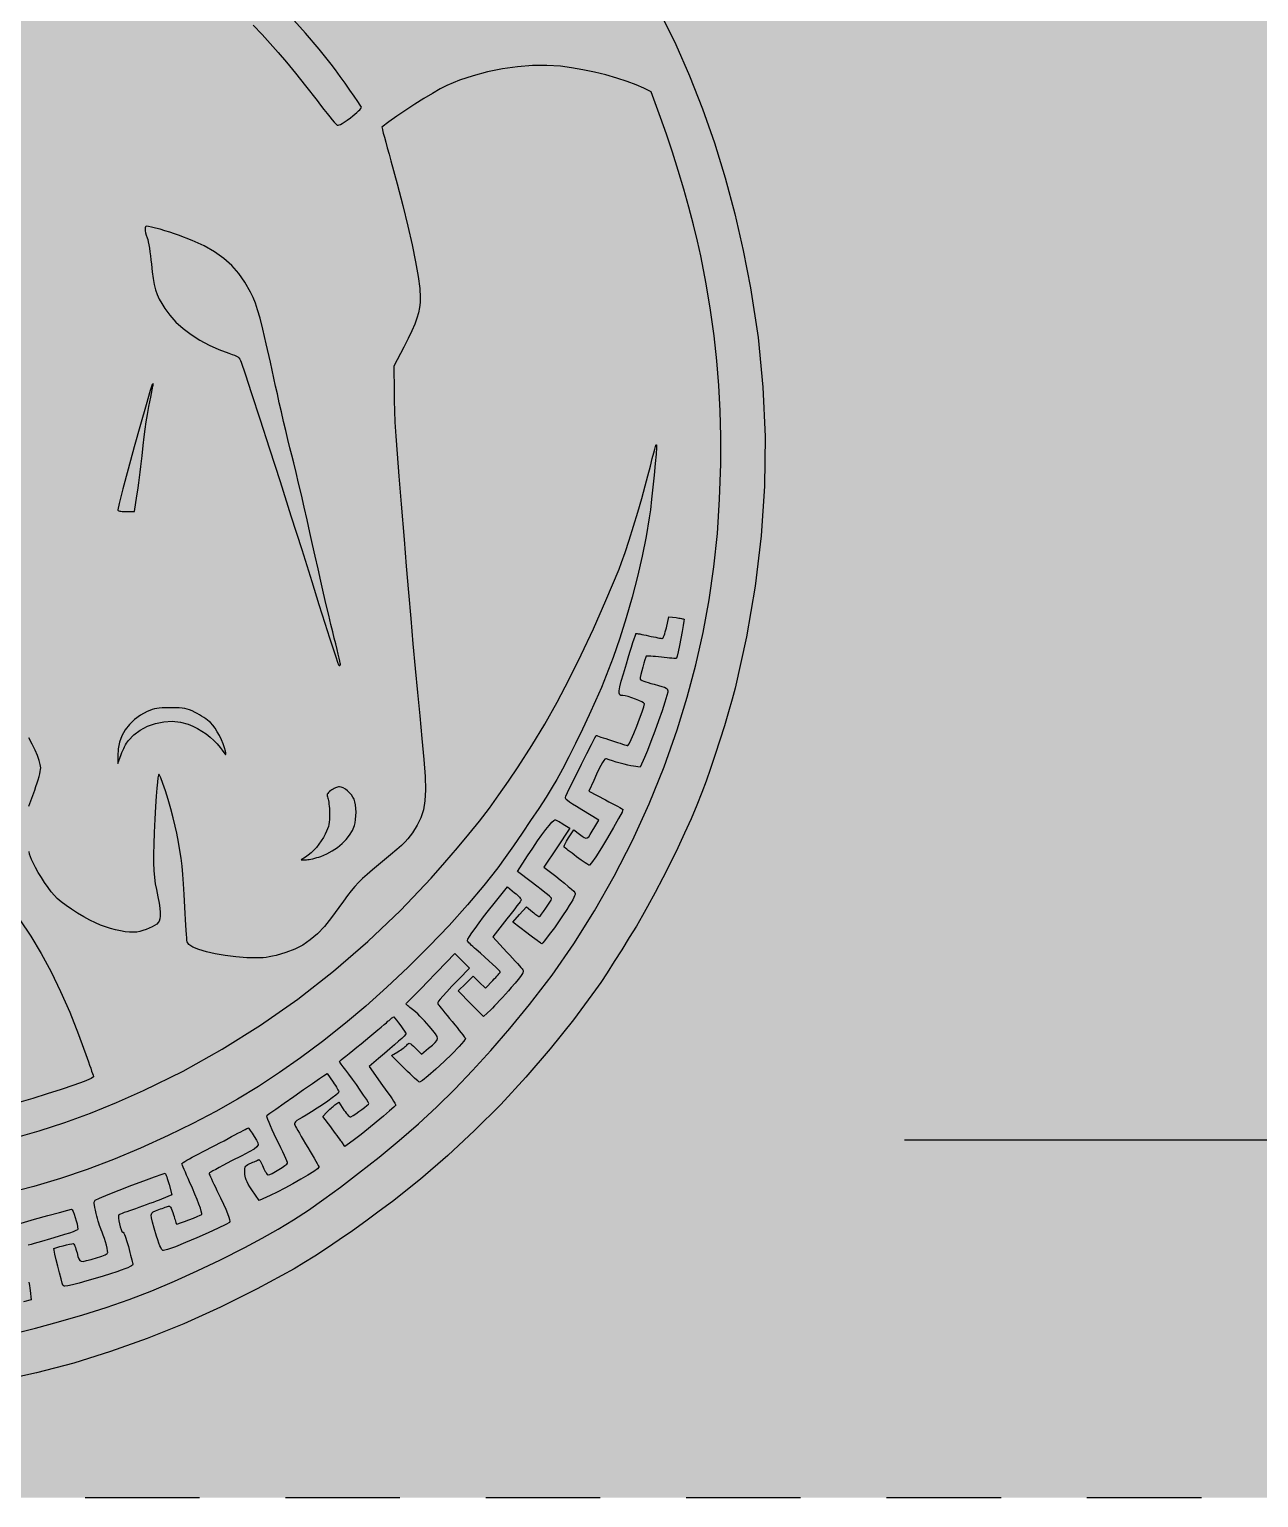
# Model space of a CAD drawing. Header units: inches. Extents: x 0.4 to 16.5, y 0.5 to 10.5.
# Drawn here: x 13.796 to 14.44, y 8.93 to 9.7 of the extents above; entities that cross this region are included whole.
import ezdxf

# ---------------------------------------------------------------- set-up
doc = ezdxf.new("R2010")
doc.units = ezdxf.units.IN
doc.header["$MEASUREMENT"] = 0
for name, color, linetype in [('A-ELEV-FILL', 7, 'Continuous'), ('A-ELEV-HIDN', 7, 'Continuous'), ('A-ELEV-OTLN', 7, 'Continuous'), ('A-ELEV-SIGN', 7, 'Continuous')]:
    doc.layers.add(name, color=color, linetype=linetype)

# ---------------------------------------------------------------- blocks, each defined once
blk = doc.blocks.new('THA_MARK')
at = {"layer": 'A-ELEV-SIGN'}
for points in [[(0.43082, 0.21755), (0.43836, 0.20224), (0.44542, 0.18621), (0.45197, 0.16953), (0.45799, 0.15227), (0.46347, 0.13448), (0.46837, 0.11623), (0.47267, 0.09758), (0.47636, 0.07861), (0.48019, 0.05329), (0.48265, 0.0281), (0.48374, 0.00295), (0.48346, -0.02224), (0.4818, -0.04753), (0.47876, -0.07302), (0.47433, -0.09877), (0.46853, -0.12487), (0.46703, -0.13056), (0.46518, -0.13704), (0.46309, -0.14406), (0.46081, -0.15136), (0.45845, -0.15866), (0.45608, -0.1657), (0.45378, -0.17222), (0.45163, -0.17796), (0.44906, -0.18439), (0.44611, -0.19132), (0.44286, -0.19862), (0.43935, -0.20615), (0.43566, -0.21378), (0.43184, -0.22138), (0.42796, -0.22882), (0.42408, -0.23597), (0.42152, -0.24046), (0.41835, -0.24582), (0.41476, -0.25173), (0.41095, -0.25788), (0.40713, -0.26393), (0.4035, -0.26957), (0.40026, -0.27447), (0.39761, -0.27832), (0.38637, -0.2935), (0.37456, -0.3083), (0.36222, -0.32264), (0.34941, -0.33648), (0.33617, -0.34978), (0.32256, -0.36246), (0.30863, -0.37448), (0.29442, -0.38579), (0.28771, -0.39082), (0.28089, -0.39582), (0.27407, -0.40068), (0.26739, -0.40532), (0.26095, -0.40966), (0.25489, -0.41362), (0.24933, -0.4171), (0.24438, -0.42001), (0.22564, -0.43028), (0.20701, -0.4396), (0.18843, -0.448), (0.16984, -0.45551), (0.15119, -0.46215), (0.13242, -0.46794), (0.11347, -0.47291), (0.09427, -0.47708)], [(0.10222, -0.45291), (0.11303, -0.45022), (0.12473, -0.44706), (0.13702, -0.44349), (0.14893, -0.43968), (0.16057, -0.4356), (0.17207, -0.43118), (0.18357, -0.42639), (0.1952, -0.42116), (0.20709, -0.41545), (0.21936, -0.40921), (0.22821, -0.40449), (0.23635, -0.39989), (0.24409, -0.3952), (0.25174, -0.39022), (0.25961, -0.38473), (0.268, -0.37855), (0.27723, -0.37145), (0.2876, -0.36323), (0.29786, -0.35481), (0.30757, -0.34638), (0.31689, -0.33777), (0.32602, -0.3288), (0.33512, -0.31929), (0.34438, -0.30905), (0.35398, -0.29792), (0.3641, -0.28571), (0.37556, -0.27083), (0.3866, -0.25489), (0.39713, -0.23805), (0.40706, -0.22049), (0.41631, -0.20235), (0.42479, -0.1838), (0.43241, -0.165), (0.43909, -0.14612), (0.44419, -0.12952), (0.4486, -0.11304), (0.45232, -0.09657), (0.45537, -0.08002), (0.45776, -0.06328), (0.45952, -0.04625), (0.46066, -0.02881), (0.4612, -0.01088), (0.46121, 0.00293), (0.4609, 0.0161), (0.46025, 0.02888), (0.45923, 0.04149), (0.45782, 0.05415), (0.456, 0.0671), (0.45375, 0.08057), (0.45105, 0.09478), (0.44944, 0.10225), (0.44743, 0.11055), (0.44507, 0.11945), (0.44245, 0.12873), (0.43962, 0.13817), (0.43664, 0.14754), (0.43359, 0.15662), (0.43053, 0.16519), (0.42582, 0.1781), (0.42212, 0.17999), (0.41824, 0.18174), (0.41361, 0.18347), (0.40842, 0.18516), (0.40283, 0.18674), (0.397, 0.18817), (0.39112, 0.18942), (0.38534, 0.19043), (0.37984, 0.19115), (0.37284, 0.19159), (0.3655, 0.1915), (0.35794, 0.19091), (0.35031, 0.18984), (0.34276, 0.18832), (0.33542, 0.18637), (0.32844, 0.18402), (0.32197, 0.18129), (0.31871, 0.17961), (0.31479, 0.17739), (0.31041, 0.17476), (0.30578, 0.17185), (0.30112, 0.16881), (0.29664, 0.16576), (0.29255, 0.16284), (0.28905, 0.16019), (0.2891, 0.15979), (0.28934, 0.15876), (0.28974, 0.15716), (0.2903, 0.15506), (0.29099, 0.15253), (0.29178, 0.14964), (0.29267, 0.14647), (0.29362, 0.14307), (0.29682, 0.13147), (0.29972, 0.12036), (0.30226, 0.10992), (0.30443, 0.10033), (0.30618, 0.09173), (0.30748, 0.08432), (0.30828, 0.07824), (0.30856, 0.07368), (0.30847, 0.07105), (0.30817, 0.06848), (0.30764, 0.06586), (0.30683, 0.06308), (0.30571, 0.06004), (0.30424, 0.05664), (0.3024, 0.05276), (0.30015, 0.0483), (0.29514, 0.03872), (0.29521, 0.02589), (0.29527, 0.02107), (0.29542, 0.01606), (0.29569, 0.01028), (0.29612, 0.00319), (0.29676, -0.00576), (0.29764, -0.01713), (0.2988, -0.03146), (0.30029, -0.04931), (0.30141, -0.06294), (0.30254, -0.07634), (0.30368, -0.0895), (0.30482, -0.10237), (0.30596, -0.11493), (0.3071, -0.12715), (0.30823, -0.13901), (0.30935, -0.15047), (0.31034, -0.16117), (0.31095, -0.16978), (0.31114, -0.17668), (0.31088, -0.18224), (0.31012, -0.18683), (0.30884, -0.1908), (0.307, -0.19454), (0.30457, -0.1984), (0.30344, -0.19999), (0.30224, -0.20149), (0.3008, -0.20306), (0.29896, -0.20485), (0.29655, -0.20702), (0.2934, -0.20971), (0.28936, -0.2131), (0.28426, -0.21733), (0.28157, -0.21959), (0.27924, -0.22167), (0.27716, -0.22367), (0.27525, -0.2257), (0.2734, -0.22788), (0.27152, -0.23031), (0.26949, -0.23312), (0.26722, -0.2364), (0.2635, -0.24158), (0.2599, -0.246), (0.25632, -0.24975), (0.25266, -0.25288), (0.24882, -0.25548), (0.24472, -0.25761), (0.24025, -0.25935), (0.23532, -0.26077), (0.23348, -0.26121), (0.23183, -0.26155), (0.23027, -0.26181), (0.2287, -0.26197), (0.22703, -0.26207), (0.22516, -0.26208), (0.223, -0.26204), (0.22045, -0.26193), (0.21479, -0.26152), (0.20937, -0.26086), (0.20434, -0.26), (0.19985, -0.25896), (0.19603, -0.25778), (0.19303, -0.2565), (0.19099, -0.25517), (0.19007, -0.25381), (0.18997, -0.25314), (0.18984, -0.2519), (0.1897, -0.25015), (0.18954, -0.24797), (0.18937, -0.24542), (0.18921, -0.24257), (0.18905, -0.23949), (0.18891, -0.23626), (0.18858, -0.22989), (0.18826, -0.22443), (0.18791, -0.21968), (0.1875, -0.21541), (0.18701, -0.2114), (0.18643, -0.20742), (0.18571, -0.20326), (0.18484, -0.19869), (0.18407, -0.19512), (0.18301, -0.19086), (0.18176, -0.18624), (0.18041, -0.18157), (0.17906, -0.17717), (0.1778, -0.17335), (0.17672, -0.17044), (0.17592, -0.16875), (0.17568, -0.16862), (0.17544, -0.16918), (0.17519, -0.1705), (0.17494, -0.17267), (0.17466, -0.17577), (0.17436, -0.17987), (0.17404, -0.18507), (0.17368, -0.19144), (0.17333, -0.19824), (0.1731, -0.20415), (0.17299, -0.20928), (0.17301, -0.21374), (0.17317, -0.21766), (0.17346, -0.22116), (0.1739, -0.22434), (0.17447, -0.22734), (0.17525, -0.231), (0.17582, -0.23414), (0.17621, -0.23678), (0.17641, -0.23898), (0.17643, -0.24077), (0.17627, -0.24219), (0.17593, -0.24328), (0.17542, -0.24409), (0.17463, -0.24482), (0.17354, -0.24556), (0.17224, -0.2463), (0.17077, -0.247), (0.1692, -0.24764), (0.1676, -0.24818), (0.16602, -0.2486), (0.16454, -0.24888), (0.16283, -0.249), (0.16085, -0.24894), (0.15865, -0.24872), (0.15626, -0.24833), (0.15375, -0.2478), (0.15117, -0.24712), (0.14856, -0.24632), (0.14598, -0.2454), (0.14345, -0.24429), (0.14059, -0.24285), (0.13752, -0.24114), (0.1344, -0.23926), (0.13136, -0.23729), (0.12853, -0.23533), (0.12605, -0.23346), (0.12408, -0.23176), (0.12264, -0.23028), (0.12106, -0.22839), (0.11938, -0.22619), (0.11767, -0.22376), (0.11599, -0.2212), (0.1144, -0.2186), (0.11296, -0.21604), (0.11175, -0.21363), (0.11101, -0.21203), (0.11045, -0.21067), (0.11005, -0.20937), (0.10978, -0.20792)], [(0.10957, -0.18492), (0.11262, -0.17672), (0.11327, -0.17489), (0.11386, -0.17313), (0.11438, -0.17145), (0.11482, -0.1699), (0.11518, -0.16849), (0.11544, -0.16725), (0.11561, -0.16621), (0.11566, -0.16541), (0.11546, -0.16381), (0.11489, -0.16172), (0.11398, -0.15922), (0.11277, -0.15642), (0.11131, -0.15338), (0.10964, -0.15019)], [(0.10511, -0.24274), (0.11061, -0.251), (0.11586, -0.25978), (0.1209, -0.26913), (0.12574, -0.27908), (0.13041, -0.28967), (0.13492, -0.30096), (0.1393, -0.31298), (0.13994, -0.31482), (0.14054, -0.31656), (0.14108, -0.31815), (0.14155, -0.31956), (0.14194, -0.32075), (0.14224, -0.32167), (0.14243, -0.32228), (0.14249, -0.32255), (0.14122, -0.32338), (0.13772, -0.32482), (0.13251, -0.32672), (0.12609, -0.3289), (0.11895, -0.3312), (0.1116, -0.33346), (0.10453, -0.33552)], [(0.22359, 0.21203), (0.22812, 0.20728), (0.23231, 0.20272), (0.23639, 0.19811), (0.24057, 0.19316), (0.24511, 0.18761), (0.25022, 0.18121), (0.25613, 0.17368), (0.2579, 0.17138), (0.2596, 0.16921), (0.26118, 0.16722), (0.26261, 0.16544), (0.26384, 0.16393), (0.26485, 0.16273), (0.26558, 0.16191), (0.26599, 0.16149), (0.26634, 0.16129), (0.26675, 0.16122), (0.26728, 0.16132), (0.26796, 0.1616), (0.26883, 0.16209), (0.26994, 0.1628), (0.27132, 0.16375), (0.27302, 0.16497), (0.27425, 0.16593), (0.27536, 0.16683), (0.27635, 0.16767), (0.27718, 0.16842), (0.27784, 0.16908), (0.27831, 0.16962), (0.27857, 0.17005), (0.27861, 0.17034), (0.27802, 0.17134), (0.27675, 0.17328), (0.27494, 0.17593), (0.27275, 0.17908), (0.27034, 0.1825), (0.26786, 0.18596), (0.26546, 0.18926), (0.26331, 0.19217), (0.25721, 0.19985), (0.25029, 0.20794), (0.2427, 0.21628)], [(0.10183, -0.35366), (0.11493, -0.3499), (0.12792, -0.34566), (0.14096, -0.34088), (0.15423, -0.33552), (0.16788, -0.32951), (0.18805, -0.31959), (0.20791, -0.30846), (0.22735, -0.29623), (0.24624, -0.28298), (0.26447, -0.26879), (0.28192, -0.25377), (0.29846, -0.23798), (0.314, -0.22154), (0.32106, -0.21356), (0.32742, -0.20617), (0.33322, -0.1992), (0.33859, -0.19249), (0.34364, -0.18588), (0.34851, -0.1792), (0.35333, -0.17228), (0.35823, -0.16497), (0.36518, -0.1541), (0.37175, -0.14319), (0.37805, -0.13203), (0.3842, -0.12039), (0.39031, -0.10804), (0.3965, -0.09476), (0.40288, -0.08034), (0.40957, -0.06454), (0.41087, -0.06104), (0.41262, -0.05592), (0.41465, -0.04964), (0.41684, -0.04267), (0.41904, -0.03545), (0.4211, -0.02847), (0.42287, -0.02218), (0.42422, -0.01704), (0.42546, -0.01208), (0.42642, -0.00825), (0.42715, -0.00541), (0.42767, -0.00343), (0.42804, -0.00216), (0.42829, -0.00146), (0.42845, -0.0012), (0.42857, -0.00123), (0.42859, -0.00258), (0.42837, -0.00595), (0.42796, -0.0108), (0.4274, -0.0166), (0.42676, -0.02279), (0.42609, -0.02886), (0.42545, -0.03425), (0.42487, -0.03843), (0.4233, -0.04782), (0.42129, -0.0578), (0.41889, -0.06815), (0.41616, -0.07869), (0.41316, -0.0892), (0.40993, -0.09949), (0.40654, -0.10934), (0.40305, -0.11856), (0.40055, -0.1246), (0.39763, -0.13133), (0.39438, -0.13849), (0.39095, -0.1458), (0.38746, -0.15301), (0.38404, -0.15985), (0.3808, -0.16606), (0.37788, -0.17136), (0.37555, -0.1753), (0.37244, -0.18029), (0.36873, -0.18604), (0.36462, -0.19228), (0.3603, -0.1987), (0.35595, -0.20503), (0.35176, -0.21097), (0.34793, -0.21624), (0.3409, -0.22529), (0.33254, -0.23514), (0.32314, -0.24552), (0.31299, -0.25614), (0.30236, -0.2667), (0.29155, -0.27693), (0.28083, -0.28653), (0.27049, -0.29521), (0.25878, -0.30444), (0.2477, -0.31277), (0.23699, -0.32034), (0.22641, -0.32732), (0.21572, -0.33386), (0.20467, -0.3401), (0.19301, -0.34622), (0.18049, -0.35236), (0.16641, -0.35879), (0.15271, -0.36454), (0.13923, -0.36966), (0.12578, -0.37419), (0.11219, -0.3782), (0.0983, -0.38174)], [(0.10579, -0.3968), (0.11249, -0.3949), (0.11922, -0.39301), (0.12514, -0.39137), (0.12942, -0.39021), (0.13125, -0.38978), (0.13162, -0.39011), (0.1321, -0.39101), (0.13264, -0.39233), (0.13319, -0.39392), (0.1337, -0.39561), (0.13412, -0.39727), (0.13441, -0.39873), (0.13452, -0.39985), (0.13428, -0.4002), (0.13353, -0.40064), (0.13222, -0.40119), (0.13033, -0.40187), (0.1278, -0.40269), (0.12461, -0.40367), (0.12069, -0.40482), (0.11603, -0.40616), (0.11414, -0.4067), (0.11237, -0.4072), (0.11075, -0.40765), (0.10934, -0.40806)], [(0.10971, -0.42686), (0.10996, -0.42847), (0.11016, -0.42988), (0.1103, -0.43104), (0.11073, -0.4359), (0.10689, -0.43677)]]:
    blk.add_lwpolyline(points, dxfattribs=at)
for points in [[(0.26795, -0.11276), (0.26787, -0.11231), (0.26764, -0.11126), (0.26728, -0.10969), (0.26681, -0.10766), (0.26623, -0.10524), (0.26556, -0.10249), (0.26482, -0.09949), (0.26403, -0.0963), (0.26311, -0.09254), (0.26201, -0.0879), (0.26076, -0.08256), (0.25941, -0.07671), (0.258, -0.07054), (0.25657, -0.06421), (0.25516, -0.05792), (0.25381, -0.05185), (0.25245, -0.04576), (0.25102, -0.03941), (0.24956, -0.033), (0.24811, -0.02671), (0.24672, -0.02073), (0.24542, -0.01525), (0.24427, -0.01045), (0.24329, -0.00653), (0.24234, -0.00281), (0.2413, 0.0014), (0.2402, 0.00594), (0.23908, 0.01068), (0.23797, 0.01546), (0.2369, 0.02015), (0.23591, 0.02459), (0.23503, 0.02864), (0.23237, 0.04068), (0.23024, 0.05015), (0.22852, 0.05747), (0.22711, 0.06305), (0.22589, 0.06732), (0.22474, 0.07068), (0.22354, 0.07355), (0.22219, 0.07636), (0.21941, 0.08137), (0.21629, 0.08586), (0.21274, 0.08988), (0.20867, 0.0935), (0.20402, 0.09679), (0.19868, 0.09982), (0.19259, 0.10266), (0.18564, 0.10537), (0.18361, 0.10606), (0.18127, 0.1068), (0.17878, 0.10755), (0.17629, 0.10827), (0.17396, 0.1089), (0.17196, 0.1094), (0.17043, 0.10974), (0.16954, 0.10986), (0.16914, 0.10976), (0.16886, 0.10947), (0.16871, 0.109), (0.16867, 0.10834), (0.16876, 0.1075), (0.16897, 0.1065), (0.16931, 0.10532), (0.16976, 0.10399), (0.17002, 0.10314), (0.17029, 0.10195), (0.17058, 0.10047), (0.17088, 0.09875), (0.17116, 0.09684), (0.17144, 0.09481), (0.1717, 0.0927), (0.17194, 0.09057), (0.17234, 0.08663), (0.17281, 0.08322), (0.17337, 0.08023), (0.17406, 0.07757), (0.1749, 0.07512), (0.17593, 0.0728), (0.17718, 0.07049), (0.17868, 0.06809), (0.18127, 0.06457), (0.18441, 0.06114), (0.18805, 0.05786), (0.1921, 0.05477), (0.19652, 0.05192), (0.20123, 0.04935), (0.20616, 0.04711), (0.21124, 0.04525), (0.21289, 0.04471), (0.21416, 0.04425), (0.21514, 0.04383), (0.21586, 0.0434), (0.21641, 0.04292), (0.21683, 0.04233), (0.21719, 0.0416), (0.21755, 0.04068), (0.21958, 0.03474), (0.22283, 0.02489), (0.22704, 0.01195), (0.23195, -0.00326), (0.2373, -0.01995), (0.24283, -0.03729), (0.24827, -0.05448), (0.25337, -0.0707), (0.25703, -0.08243), (0.26002, -0.09192), (0.26238, -0.09938), (0.2642, -0.10501), (0.26555, -0.10903), (0.26648, -0.11165), (0.26706, -0.11306), (0.26737, -0.11349), (0.2675, -0.11347), (0.26761, -0.11344), (0.26771, -0.11337), (0.26779, -0.11329), (0.26786, -0.11318), (0.26791, -0.11306), (0.26794, -0.11292), (0.26795, -0.11276)], [(0.16454, -0.02712), (0.16483, -0.02526), (0.16515, -0.02304), (0.16549, -0.02055), (0.16584, -0.01788), (0.1662, -0.01509), (0.16654, -0.01227), (0.16686, -0.00951), (0.16715, -0.00689), (0.16775, -0.00159), (0.16829, 0.00285), (0.1688, 0.00676), (0.16933, 0.01042), (0.16994, 0.01413), (0.17067, 0.01821), (0.17156, 0.02294), (0.17266, 0.02864), (0.17273, 0.02908), (0.17277, 0.02942), (0.17278, 0.02966), (0.17275, 0.0298), (0.17269, 0.02983), (0.1726, 0.02978), (0.17247, 0.02962), (0.1723, 0.02937), (0.17128, 0.02628), (0.16917, 0.01905), (0.16635, 0.00907), (0.16321, -0.00229), (0.1601, -0.01368), (0.15742, -0.02371), (0.15553, -0.03102), (0.15482, -0.03423), (0.15488, -0.03446), (0.15505, -0.03465), (0.15535, -0.03481), (0.15579, -0.03494), (0.15638, -0.03504), (0.15712, -0.03511), (0.15802, -0.03516), (0.1591, -0.03517), (0.16331, -0.03517), (0.16454, -0.02712)], [(0.38796, -0.21059), (0.38679, -0.2097), (0.38567, -0.20886), (0.38464, -0.20807), (0.38372, -0.20737), (0.38294, -0.20676), (0.38231, -0.20627), (0.38188, -0.20592), (0.38165, -0.20573), (0.3816, -0.20554), (0.38167, -0.2052), (0.38183, -0.20472), (0.38209, -0.20413), (0.38243, -0.20345), (0.38284, -0.20269), (0.38331, -0.20187), (0.38383, -0.20102), (0.38658, -0.19688), (0.38949, -0.19906), (0.39084, -0.20008), (0.39187, -0.20078), (0.39269, -0.20111), (0.3934, -0.20102), (0.39411, -0.20044), (0.39493, -0.19934), (0.39596, -0.19767), (0.39732, -0.19536), (0.3992, -0.19195), (0.39057, -0.18673), (0.38791, -0.18512), (0.38587, -0.18385), (0.38437, -0.18285), (0.38334, -0.18207), (0.38271, -0.18145), (0.38241, -0.18092), (0.38238, -0.18043), (0.38252, -0.17991), (0.3834, -0.17794), (0.38523, -0.17414), (0.38768, -0.16915), (0.39044, -0.16362), (0.39317, -0.1582), (0.39555, -0.15353), (0.39726, -0.15026), (0.39797, -0.14902), (0.39818, -0.14907), (0.39866, -0.14922), (0.3994, -0.14946), (0.40035, -0.14977), (0.4015, -0.15015), (0.40279, -0.15058), (0.40421, -0.15105), (0.40573, -0.15156), (0.40726, -0.15206), (0.40871, -0.15254), (0.41007, -0.15297), (0.41129, -0.15334), (0.41233, -0.15366), (0.41316, -0.15389), (0.41375, -0.15404), (0.41407, -0.1541), (0.41466, -0.15327), (0.41571, -0.15106), (0.41706, -0.14791), (0.41854, -0.14423), (0.41998, -0.14046), (0.42122, -0.13703), (0.42208, -0.13435), (0.42241, -0.13285), (0.42204, -0.13242), (0.42104, -0.13184), (0.41959, -0.13116), (0.41786, -0.13046), (0.41601, -0.12979), (0.41421, -0.12924), (0.41264, -0.12886), (0.41146, -0.12872), (0.41051, -0.12862), (0.40986, -0.12829), (0.40953, -0.12756), (0.40954, -0.12629), (0.40989, -0.1243), (0.41062, -0.12146), (0.41174, -0.11759), (0.41327, -0.11255), (0.4142, -0.1095), (0.41509, -0.10665), (0.4159, -0.10405), (0.41662, -0.10179), (0.41723, -0.0999), (0.4177, -0.09846), (0.418, -0.09753), (0.41813, -0.09717), (0.41831, -0.09715), (0.41872, -0.09718), (0.41934, -0.09726), (0.42013, -0.0974), (0.42108, -0.09758), (0.42216, -0.09779), (0.42333, -0.09805), (0.42458, -0.09833), (0.42584, -0.0986), (0.42705, -0.09885), (0.42817, -0.09909), (0.42918, -0.09929), (0.43005, -0.09947), (0.43075, -0.0996), (0.43126, -0.09968), (0.43154, -0.09971), (0.43173, -0.0996), (0.43194, -0.09928), (0.43219, -0.09877), (0.43245, -0.0981), (0.43273, -0.09728), (0.43301, -0.09634), (0.4333, -0.09531), (0.43358, -0.0942), (0.43488, -0.08861), (0.43858, -0.08905), (0.4393, -0.08916), (0.44, -0.08928), (0.44064, -0.0894), (0.44123, -0.08951), (0.44173, -0.08963), (0.44213, -0.08973), (0.44241, -0.08983), (0.44257, -0.08992), (0.44253, -0.09085), (0.4422, -0.09308), (0.44166, -0.09619), (0.441, -0.09974), (0.44029, -0.10329), (0.43962, -0.10643), (0.43907, -0.10871), (0.43872, -0.10972), (0.43852, -0.10978), (0.43803, -0.1098), (0.4373, -0.10979), (0.43635, -0.10974), (0.43522, -0.10965), (0.43393, -0.10953), (0.43253, -0.10939), (0.43104, -0.10921), (0.42955, -0.10905), (0.42814, -0.10891), (0.42686, -0.1088), (0.42573, -0.1087), (0.42478, -0.10863), (0.42404, -0.1086), (0.42356, -0.10859), (0.42335, -0.10863), (0.42311, -0.10921), (0.42271, -0.11047), (0.4222, -0.1122), (0.42166, -0.11419), (0.42112, -0.1162), (0.42067, -0.11802), (0.42035, -0.11944), (0.42023, -0.12023), (0.42036, -0.12045), (0.42073, -0.12071), (0.42133, -0.12102), (0.42215, -0.12137), (0.42318, -0.12174), (0.42439, -0.12214), (0.42578, -0.12256), (0.42734, -0.12299), (0.42962, -0.12359), (0.43134, -0.12408), (0.43259, -0.12449), (0.43343, -0.12487), (0.43395, -0.12527), (0.43421, -0.12572), (0.4343, -0.12628), (0.4343, -0.12698), (0.43389, -0.12875), (0.43288, -0.13204), (0.43141, -0.13644), (0.42964, -0.14152), (0.42771, -0.14685), (0.42578, -0.15202), (0.42398, -0.15661), (0.42248, -0.16019), (0.42023, -0.16512), (0.41682, -0.16461), (0.41554, -0.16438), (0.41393, -0.16402), (0.41209, -0.16357), (0.41013, -0.16305), (0.40816, -0.16249), (0.40626, -0.16192), (0.40455, -0.16136), (0.40312, -0.16084), (0.40275, -0.16083), (0.40231, -0.16109), (0.40179, -0.1617), (0.40114, -0.16271), (0.40034, -0.16417), (0.39935, -0.16614), (0.39813, -0.16869), (0.39666, -0.17186), (0.39427, -0.17723), (0.40268, -0.18173), (0.40439, -0.18263), (0.40599, -0.18349), (0.40746, -0.18429), (0.40877, -0.18499), (0.40986, -0.18558), (0.41071, -0.18605), (0.41128, -0.18637), (0.41153, -0.18651), (0.41105, -0.18792), (0.40933, -0.19124), (0.40674, -0.19581), (0.40369, -0.201), (0.40055, -0.20615), (0.39771, -0.21062), (0.39556, -0.21376), (0.39449, -0.21494), (0.39424, -0.21485), (0.39376, -0.2146), (0.39311, -0.21419), (0.39229, -0.21366), (0.39133, -0.21302), (0.39028, -0.21228), (0.38914, -0.21146), (0.38796, -0.21059)], [(0.16019, -0.15156), (0.16291, -0.14865), (0.1662, -0.14621), (0.16993, -0.14427), (0.17398, -0.14286), (0.1782, -0.14202), (0.18247, -0.14179), (0.18666, -0.1422), (0.19065, -0.14329), (0.193, -0.14426), (0.19532, -0.14542), (0.19758, -0.14675), (0.19974, -0.14822), (0.20177, -0.14982), (0.20365, -0.15151), (0.20534, -0.15328), (0.20682, -0.15511), (0.20787, -0.15652), (0.20866, -0.15756), (0.20922, -0.15824), (0.20958, -0.15858), (0.20976, -0.15861), (0.2098, -0.15835), (0.20973, -0.1578), (0.20957, -0.157), (0.20911, -0.15519), (0.20842, -0.15321), (0.20755, -0.15114), (0.20653, -0.14906), (0.20541, -0.14706), (0.20425, -0.14523), (0.20308, -0.14366), (0.20196, -0.14242), (0.2013, -0.14182), (0.20048, -0.14117), (0.19954, -0.14049), (0.19851, -0.13979), (0.19743, -0.13911), (0.19633, -0.13844), (0.19524, -0.13783), (0.1942, -0.13727), (0.19262, -0.13653), (0.19129, -0.13595), (0.19008, -0.13553), (0.18888, -0.13523), (0.18755, -0.13504), (0.18599, -0.13494), (0.18406, -0.13489), (0.18165, -0.13488), (0.17934, -0.13489), (0.17746, -0.13494), (0.17591, -0.13504), (0.1746, -0.13521), (0.17343, -0.13545), (0.17231, -0.1358), (0.17114, -0.13625), (0.16983, -0.13684), (0.16635, -0.13873), (0.16332, -0.14091), (0.16073, -0.14338), (0.15861, -0.14611), (0.15696, -0.1491), (0.15578, -0.15233), (0.15509, -0.15579), (0.15489, -0.15946), (0.15489, -0.16316), (0.15656, -0.15867), (0.15694, -0.15769), (0.15737, -0.15669), (0.15784, -0.15568), (0.15832, -0.1547), (0.15881, -0.15378), (0.1593, -0.15292), (0.15976, -0.15218), (0.16019, -0.15156)], [(0.25801, -0.21044), (0.26103, -0.20917), (0.26385, -0.20765), (0.26645, -0.20591), (0.26879, -0.20397), (0.27085, -0.20186), (0.27261, -0.19961), (0.27402, -0.19724), (0.27505, -0.19478), (0.27543, -0.19337), (0.27569, -0.19169), (0.27584, -0.18986), (0.27588, -0.18794), (0.2758, -0.18605), (0.27562, -0.18428), (0.27532, -0.18271), (0.27491, -0.18144), (0.27433, -0.18027), (0.27356, -0.17913), (0.27264, -0.17807), (0.27161, -0.17711), (0.27053, -0.1763), (0.26944, -0.17567), (0.2684, -0.17527), (0.26744, -0.17513), (0.267, -0.17516), (0.2665, -0.17527), (0.26595, -0.17543), (0.26538, -0.17565), (0.2648, -0.17592), (0.26423, -0.17623), (0.26368, -0.17657), (0.26316, -0.17694), (0.26244, -0.17751), (0.26189, -0.17799), (0.26151, -0.17841), (0.26128, -0.17881), (0.26118, -0.17921), (0.2612, -0.17965), (0.26134, -0.18017), (0.26157, -0.18078), (0.26173, -0.1813), (0.26188, -0.18201), (0.26201, -0.18287), (0.26214, -0.18387), (0.26224, -0.18497), (0.26233, -0.18614), (0.2624, -0.18734), (0.26244, -0.18854), (0.26244, -0.19028), (0.2624, -0.19175), (0.2623, -0.19301), (0.26211, -0.19415), (0.26183, -0.19525), (0.26144, -0.19638), (0.26092, -0.19763), (0.26026, -0.19906), (0.2593, -0.20086), (0.25822, -0.20261), (0.25703, -0.20428), (0.25577, -0.20586), (0.25443, -0.20732), (0.25304, -0.20864), (0.25162, -0.20981), (0.25018, -0.2108), (0.24801, -0.21211), (0.25069, -0.21211), (0.25132, -0.21207), (0.25209, -0.21197), (0.25297, -0.21181), (0.25394, -0.2116), (0.25496, -0.21135), (0.256, -0.21107), (0.25703, -0.21076), (0.25801, -0.21044)], [(0.36273, -0.24931), (0.35562, -0.24394), (0.35903, -0.23996), (0.36244, -0.23604), (0.36555, -0.23858), (0.36617, -0.23908), (0.36677, -0.23956), (0.36733, -0.23999), (0.36784, -0.24036), (0.36828, -0.24068), (0.36863, -0.24091), (0.36889, -0.24106), (0.36904, -0.24112), (0.36943, -0.24075), (0.37019, -0.23979), (0.3712, -0.23842), (0.37232, -0.23683), (0.37341, -0.23521), (0.37436, -0.23374), (0.37502, -0.23263), (0.37527, -0.23205), (0.37517, -0.23175), (0.37482, -0.23131), (0.37417, -0.23068), (0.3732, -0.22983), (0.37183, -0.22872), (0.37004, -0.22731), (0.36777, -0.22556), (0.36497, -0.22342), (0.35787, -0.21806), (0.36302, -0.21015), (0.36569, -0.20618), (0.36816, -0.2026), (0.37039, -0.19947), (0.37234, -0.19682), (0.37401, -0.19469), (0.37535, -0.19311), (0.37633, -0.19214), (0.37694, -0.19181), (0.37717, -0.19185), (0.37753, -0.19198), (0.37799, -0.19219), (0.37854, -0.19246), (0.37915, -0.19278), (0.37982, -0.19315), (0.38051, -0.19355), (0.38122, -0.19398), (0.38455, -0.19608), (0.37796, -0.20602), (0.37128, -0.21595), (0.37339, -0.21748), (0.37534, -0.21892), (0.37749, -0.22057), (0.37969, -0.22232), (0.38182, -0.22407), (0.38375, -0.2257), (0.38536, -0.22711), (0.38652, -0.2282), (0.38709, -0.22886), (0.38721, -0.22925), (0.38718, -0.22977), (0.38698, -0.23046), (0.3866, -0.23135), (0.38603, -0.23245), (0.38524, -0.23382), (0.38422, -0.23546), (0.38296, -0.23742), (0.38085, -0.24061), (0.37873, -0.24373), (0.37667, -0.24667), (0.37476, -0.24933), (0.37309, -0.25158), (0.37172, -0.25333), (0.37075, -0.25444), (0.37027, -0.25482), (0.37004, -0.25469), (0.36955, -0.25435), (0.36882, -0.25383), (0.36788, -0.25315), (0.36678, -0.25234), (0.36553, -0.25142), (0.36417, -0.2504), (0.36273, -0.24931)], [(0.3343, -0.28535), (0.32777, -0.27883), (0.33162, -0.27505), (0.33539, -0.27128), (0.33851, -0.27433), (0.34162, -0.27737), (0.3454, -0.27353), (0.34616, -0.27275), (0.34687, -0.27201), (0.34751, -0.27131), (0.34807, -0.27069), (0.34853, -0.27015), (0.34887, -0.26972), (0.34909, -0.26941), (0.34917, -0.26925), (0.34889, -0.26878), (0.3481, -0.26789), (0.34688, -0.26666), (0.3453, -0.26516), (0.34345, -0.26345), (0.3414, -0.2616), (0.33921, -0.2597), (0.33698, -0.2578), (0.33608, -0.25701), (0.33524, -0.25626), (0.33448, -0.25554), (0.33381, -0.25489), (0.33326, -0.25431), (0.33284, -0.25383), (0.33258, -0.25346), (0.33249, -0.25323), (0.33276, -0.25252), (0.33354, -0.2512), (0.33477, -0.24934), (0.33641, -0.24702), (0.33841, -0.24429), (0.34072, -0.24124), (0.34328, -0.23794), (0.34605, -0.23445), (0.35294, -0.22589), (0.35649, -0.22893), (0.3572, -0.22955), (0.35786, -0.23015), (0.35845, -0.23072), (0.35896, -0.23124), (0.35937, -0.23169), (0.35967, -0.23207), (0.35985, -0.23237), (0.3599, -0.23256), (0.3597, -0.23285), (0.35924, -0.23349), (0.35855, -0.23442), (0.35765, -0.23561), (0.35657, -0.23703), (0.35535, -0.23863), (0.35401, -0.24037), (0.35257, -0.2422), (0.3454, -0.25127), (0.35257, -0.2591), (0.35402, -0.26069), (0.35541, -0.26221), (0.35671, -0.26363), (0.35788, -0.26493), (0.35889, -0.26606), (0.3597, -0.26698), (0.36029, -0.26767), (0.36062, -0.26809), (0.36084, -0.26849), (0.36087, -0.26898), (0.36066, -0.26961), (0.36019, -0.27045), (0.3594, -0.27156), (0.35826, -0.27301), (0.35672, -0.27485), (0.35475, -0.27716), (0.3533, -0.27879), (0.3518, -0.28045), (0.3503, -0.2821), (0.34885, -0.28367), (0.34748, -0.28514), (0.34623, -0.28645), (0.34516, -0.28755), (0.34431, -0.2884), (0.34075, -0.29188), (0.3343, -0.28535)], [(0.30073, -0.31835), (0.29398, -0.3116), (0.29717, -0.30972), (0.29783, -0.30929), (0.29851, -0.30885), (0.29917, -0.30839), (0.2998, -0.30794), (0.30039, -0.3075), (0.3009, -0.30709), (0.30134, -0.30671), (0.30167, -0.30638), (0.30213, -0.30591), (0.30251, -0.30559), (0.30287, -0.30544), (0.30325, -0.30548), (0.30372, -0.30573), (0.30431, -0.30621), (0.30508, -0.30693), (0.30609, -0.3079), (0.30921, -0.31095), (0.31276, -0.30798), (0.31474, -0.30632), (0.31615, -0.30504), (0.31701, -0.30398), (0.3173, -0.303), (0.31705, -0.30193), (0.31624, -0.30062), (0.31488, -0.29892), (0.31298, -0.29666), (0.31188, -0.29537), (0.31073, -0.29408), (0.30955, -0.29283), (0.30839, -0.29163), (0.30728, -0.29054), (0.30625, -0.28958), (0.30533, -0.28878), (0.30457, -0.28818), (0.30391, -0.2877), (0.30329, -0.28723), (0.30274, -0.28679), (0.30226, -0.28639), (0.30186, -0.28605), (0.30156, -0.28576), (0.30137, -0.28555), (0.30131, -0.28542), (0.30137, -0.2853), (0.30157, -0.28505), (0.30189, -0.28469), (0.30231, -0.28424), (0.30282, -0.2837), (0.30342, -0.28311), (0.30407, -0.28247), (0.30479, -0.2818), (0.30566, -0.28092), (0.30683, -0.27974), (0.30824, -0.27831), (0.30984, -0.27668), (0.31159, -0.27489), (0.31343, -0.273), (0.31532, -0.27105), (0.31719, -0.26911), (0.32618, -0.25983), (0.32988, -0.26352), (0.33358, -0.26722), (0.32814, -0.27281), (0.32464, -0.27646), (0.32196, -0.27929), (0.32, -0.28141), (0.31866, -0.28295), (0.31786, -0.28402), (0.31748, -0.28475), (0.31743, -0.28525), (0.31762, -0.28564), (0.31791, -0.28601), (0.31843, -0.28666), (0.31914, -0.28754), (0.32003, -0.28864), (0.32106, -0.28991), (0.32221, -0.29132), (0.32344, -0.29283), (0.32473, -0.29442), (0.32603, -0.29597), (0.32725, -0.29747), (0.32837, -0.29886), (0.32935, -0.30012), (0.33018, -0.3012), (0.33083, -0.30207), (0.33127, -0.3027), (0.33147, -0.30305), (0.33069, -0.3044), (0.32828, -0.30711), (0.32477, -0.31071), (0.32064, -0.3147), (0.31641, -0.31862), (0.31258, -0.32199), (0.30965, -0.32433), (0.30812, -0.32516), (0.30785, -0.325), (0.30733, -0.32459), (0.3066, -0.32395), (0.30567, -0.32311), (0.3046, -0.32211), (0.30339, -0.32096), (0.30209, -0.3197), (0.30073, -0.31835)], [(0.2686, -0.35555), (0.26818, -0.35496), (0.26764, -0.3542), (0.26699, -0.35331), (0.26627, -0.3523), (0.26549, -0.35122), (0.26467, -0.3501), (0.26384, -0.34897), (0.26302, -0.34786), (0.25903, -0.34257), (0.26113, -0.34039), (0.26159, -0.33991), (0.2621, -0.33942), (0.26264, -0.33891), (0.26318, -0.33842), (0.26372, -0.33794), (0.26423, -0.3375), (0.2647, -0.3371), (0.26512, -0.33677), (0.26708, -0.33539), (0.26976, -0.33938), (0.27035, -0.34018), (0.27093, -0.34091), (0.27147, -0.34154), (0.27197, -0.34207), (0.27242, -0.34248), (0.2728, -0.34275), (0.2731, -0.34288), (0.27331, -0.34286), (0.27444, -0.34217), (0.27581, -0.34124), (0.27732, -0.34018), (0.27883, -0.33908), (0.28023, -0.33802), (0.28138, -0.33712), (0.28216, -0.33645), (0.28245, -0.33611), (0.2821, -0.3354), (0.28116, -0.33387), (0.27975, -0.33173), (0.27802, -0.3292), (0.27611, -0.32646), (0.27416, -0.32372), (0.27231, -0.32119), (0.2707, -0.31907), (0.27002, -0.31822), (0.26939, -0.31741), (0.26882, -0.31667), (0.26834, -0.31602), (0.26794, -0.31547), (0.26765, -0.31504), (0.26748, -0.31476), (0.26744, -0.31465), (0.26769, -0.31444), (0.26835, -0.3139), (0.26937, -0.31305), (0.27072, -0.31195), (0.27235, -0.31062), (0.27421, -0.3091), (0.27626, -0.30743), (0.27846, -0.30566), (0.28071, -0.30383), (0.28292, -0.30202), (0.28502, -0.30028), (0.28697, -0.29866), (0.2887, -0.2972), (0.29017, -0.29595), (0.29132, -0.29496), (0.2921, -0.29427), (0.29266, -0.29377), (0.29319, -0.29332), (0.29369, -0.29291), (0.29414, -0.29257), (0.29452, -0.29229), (0.29482, -0.29209), (0.29503, -0.29197), (0.29514, -0.29195), (0.29568, -0.29262), (0.2965, -0.29372), (0.29751, -0.29508), (0.29858, -0.29656), (0.2996, -0.29801), (0.30047, -0.29926), (0.30108, -0.30017), (0.30131, -0.30058), (0.30105, -0.30098), (0.3003, -0.30177), (0.2991, -0.30292), (0.29747, -0.30441), (0.29545, -0.30622), (0.29308, -0.3083), (0.29037, -0.31064), (0.28738, -0.3132), (0.28252, -0.31726), (0.28941, -0.32683), (0.29078, -0.32875), (0.29206, -0.33056), (0.2932, -0.33222), (0.29419, -0.33368), (0.295, -0.33492), (0.2956, -0.33589), (0.29597, -0.33654), (0.29608, -0.33684), (0.29515, -0.33785), (0.29296, -0.33983), (0.28986, -0.3425), (0.28618, -0.34558), (0.28226, -0.34877), (0.27845, -0.35181), (0.27509, -0.3544), (0.27252, -0.35627), (0.27027, -0.35787), (0.2686, -0.35555)], [(0.22299, -0.37991), (0.22196, -0.37832), (0.22114, -0.37697), (0.2205, -0.37582), (0.22003, -0.37481), (0.21971, -0.37388), (0.2195, -0.37299), (0.21939, -0.37207), (0.21936, -0.37107), (0.21937, -0.36996), (0.21943, -0.3691), (0.21956, -0.36845), (0.21982, -0.36793), (0.22023, -0.3675), (0.22083, -0.36711), (0.22167, -0.3667), (0.22277, -0.36621), (0.22347, -0.36591), (0.22414, -0.36563), (0.22476, -0.36537), (0.22532, -0.36513), (0.2258, -0.36492), (0.22619, -0.36475), (0.22646, -0.36462), (0.22661, -0.36454), (0.22673, -0.36459), (0.2269, -0.36479), (0.22713, -0.36513), (0.22739, -0.36559), (0.22769, -0.36616), (0.22802, -0.36682), (0.22836, -0.36757), (0.22872, -0.36838), (0.22908, -0.36918), (0.22944, -0.36992), (0.2298, -0.3706), (0.23015, -0.37119), (0.23048, -0.37168), (0.23078, -0.37205), (0.23104, -0.37229), (0.23125, -0.37237), (0.23205, -0.37215), (0.23335, -0.37154), (0.23495, -0.37068), (0.23668, -0.36966), (0.23834, -0.36861), (0.23976, -0.36763), (0.24075, -0.36684), (0.24112, -0.36635), (0.241, -0.36596), (0.24067, -0.36515), (0.24015, -0.36397), (0.23947, -0.36245), (0.23864, -0.36066), (0.23769, -0.35864), (0.23665, -0.35644), (0.23553, -0.3541), (0.23437, -0.35166), (0.23334, -0.34941), (0.23245, -0.3474), (0.23172, -0.34565), (0.23116, -0.3442), (0.23079, -0.34308), (0.23062, -0.34233), (0.23067, -0.34199), (0.23202, -0.34102), (0.2351, -0.33885), (0.23937, -0.33587), (0.24427, -0.33245), (0.24927, -0.32898), (0.25382, -0.32583), (0.25738, -0.3234), (0.25939, -0.32204), (0.26128, -0.32081), (0.26425, -0.32516), (0.26486, -0.32605), (0.26542, -0.3269), (0.26592, -0.3277), (0.26636, -0.32842), (0.26672, -0.32904), (0.26699, -0.32954), (0.26716, -0.3299), (0.26722, -0.33009), (0.26679, -0.33071), (0.26561, -0.33177), (0.2638, -0.33318), (0.26153, -0.33484), (0.25893, -0.33664), (0.25615, -0.33849), (0.25333, -0.34028), (0.25062, -0.34191), (0.24857, -0.34308), (0.24701, -0.34401), (0.24588, -0.34474), (0.24514, -0.34532), (0.24472, -0.34581), (0.24458, -0.34626), (0.24465, -0.34671), (0.24489, -0.34721), (0.24516, -0.34772), (0.24564, -0.34858), (0.2463, -0.34973), (0.24712, -0.35114), (0.24806, -0.35276), (0.24911, -0.35455), (0.25024, -0.35646), (0.25141, -0.35845), (0.25255, -0.36039), (0.25361, -0.36221), (0.25457, -0.36388), (0.25541, -0.36535), (0.2561, -0.36657), (0.25663, -0.36751), (0.25696, -0.36813), (0.25707, -0.36838), (0.25635, -0.36916), (0.25438, -0.37056), (0.25144, -0.37241), (0.24782, -0.37456), (0.24381, -0.37685), (0.23969, -0.37909), (0.23575, -0.38113), (0.23227, -0.38281), (0.22669, -0.38535), (0.22299, -0.37991)], [(0.17455, -0.40341), (0.17328, -0.39936), (0.17239, -0.39635), (0.17188, -0.3942), (0.17177, -0.39272), (0.17208, -0.39173), (0.17281, -0.39106), (0.17399, -0.39051), (0.17563, -0.38992), (0.1765, -0.38962), (0.17735, -0.38933), (0.17815, -0.38906), (0.1789, -0.38881), (0.17956, -0.38858), (0.18012, -0.3884), (0.18056, -0.38826), (0.18086, -0.38818), (0.1811, -0.3882), (0.18136, -0.38837), (0.18163, -0.38869), (0.18191, -0.38917), (0.1822, -0.3898), (0.18251, -0.39058), (0.18283, -0.39151), (0.18318, -0.3926), (0.18344, -0.39353), (0.1837, -0.39441), (0.18394, -0.39521), (0.18416, -0.39592), (0.18434, -0.39651), (0.1845, -0.39697), (0.18462, -0.39727), (0.1847, -0.39739), (0.18529, -0.39726), (0.1867, -0.39677), (0.18868, -0.39604), (0.19094, -0.39516), (0.19323, -0.39425), (0.19525, -0.39341), (0.19676, -0.39276), (0.19746, -0.39239), (0.19751, -0.39187), (0.19728, -0.3908), (0.19681, -0.38923), (0.19609, -0.38722), (0.19517, -0.38482), (0.19405, -0.38209), (0.19275, -0.37908), (0.1913, -0.37585), (0.19053, -0.37412), (0.18981, -0.37247), (0.18916, -0.37096), (0.18859, -0.36961), (0.18812, -0.36846), (0.18776, -0.36754), (0.18753, -0.3669), (0.18745, -0.36657), (0.18763, -0.36635), (0.18813, -0.36597), (0.18892, -0.36546), (0.18997, -0.36483), (0.19123, -0.36411), (0.19269, -0.36331), (0.19429, -0.36245), (0.19601, -0.36157), (0.19788, -0.36063), (0.19994, -0.35957), (0.20214, -0.35844), (0.20441, -0.35727), (0.20666, -0.35609), (0.20884, -0.35494), (0.21087, -0.35385), (0.21269, -0.35286), (0.21434, -0.35197), (0.21589, -0.35113), (0.21731, -0.35038), (0.21856, -0.34973), (0.21961, -0.34919), (0.22042, -0.34879), (0.22095, -0.34853), (0.22117, -0.34844), (0.22128, -0.34853), (0.22149, -0.3488), (0.22178, -0.34921), (0.22214, -0.34976), (0.22258, -0.35041), (0.22306, -0.35116), (0.22359, -0.35199), (0.22415, -0.35286), (0.22524, -0.35463), (0.22595, -0.35595), (0.22611, -0.35703), (0.22554, -0.35805), (0.22409, -0.35919), (0.22158, -0.36063), (0.21783, -0.36257), (0.21269, -0.36519), (0.21039, -0.36639), (0.20824, -0.36753), (0.20629, -0.36857), (0.2046, -0.3695), (0.20319, -0.37029), (0.20214, -0.37091), (0.20147, -0.37135), (0.20123, -0.37157), (0.20131, -0.37187), (0.20155, -0.37245), (0.20192, -0.3733), (0.20241, -0.37437), (0.203, -0.37564), (0.20368, -0.37707), (0.20443, -0.37863), (0.20522, -0.38028), (0.20702, -0.38396), (0.20852, -0.38713), (0.20972, -0.3898), (0.21063, -0.39201), (0.21126, -0.39375), (0.21162, -0.39506), (0.2117, -0.39595), (0.21153, -0.39645), (0.20969, -0.39756), (0.20591, -0.39942), (0.20082, -0.40175), (0.19506, -0.40428), (0.18927, -0.40672), (0.18409, -0.40881), (0.18015, -0.41026), (0.1781, -0.4108), (0.17773, -0.41073), (0.17737, -0.41047), (0.17701, -0.40999), (0.17662, -0.40928), (0.1762, -0.4083), (0.17572, -0.40701), (0.17518, -0.40539), (0.17455, -0.40341)], [(0.12698, -0.42835), (0.12662, -0.42731), (0.12601, -0.42511), (0.12523, -0.42213), (0.12438, -0.41879), (0.12357, -0.41548), (0.1229, -0.4126), (0.12245, -0.41054), (0.12234, -0.40972), (0.12281, -0.40952), (0.12387, -0.4092), (0.12535, -0.40879), (0.12704, -0.40834), (0.12875, -0.40791), (0.1303, -0.40753), (0.13149, -0.40728), (0.13212, -0.40718), (0.13231, -0.40728), (0.13252, -0.40756), (0.13277, -0.40801), (0.13303, -0.40859), (0.13331, -0.4093), (0.13359, -0.41012), (0.13388, -0.41101), (0.13416, -0.41197), (0.13461, -0.41375), (0.135, -0.41503), (0.13547, -0.41585), (0.13619, -0.41625), (0.13729, -0.41626), (0.13895, -0.41591), (0.14131, -0.41524), (0.14453, -0.41429), (0.14571, -0.41393), (0.14675, -0.41358), (0.14764, -0.41324), (0.14839, -0.41291), (0.14897, -0.41259), (0.1494, -0.41229), (0.14966, -0.41201), (0.14975, -0.41175), (0.14965, -0.4109), (0.1494, -0.40963), (0.14902, -0.40807), (0.14854, -0.40635), (0.14801, -0.40458), (0.14745, -0.4029), (0.14691, -0.40142), (0.14641, -0.40029), (0.14619, -0.39972), (0.14592, -0.39895), (0.14561, -0.39801), (0.14528, -0.39694), (0.14492, -0.39576), (0.14456, -0.39452), (0.14421, -0.39324), (0.14387, -0.39195), (0.14346, -0.39025), (0.14316, -0.38886), (0.14296, -0.38775), (0.14286, -0.38689), (0.14285, -0.38624), (0.14293, -0.38577), (0.14311, -0.38544), (0.14336, -0.38521), (0.1456, -0.38414), (0.14993, -0.38234), (0.15561, -0.38007), (0.16192, -0.37762), (0.16813, -0.37526), (0.17352, -0.37327), (0.17735, -0.37192), (0.1789, -0.3715), (0.17903, -0.37171), (0.17921, -0.37211), (0.17943, -0.37268), (0.17969, -0.37339), (0.17996, -0.37422), (0.18025, -0.37515), (0.18055, -0.37616), (0.18086, -0.37723), (0.18223, -0.38245), (0.17708, -0.38463), (0.17586, -0.38511), (0.17441, -0.38566), (0.17278, -0.38627), (0.17103, -0.38692), (0.16921, -0.38758), (0.16738, -0.38825), (0.16558, -0.38889), (0.16389, -0.38949), (0.16229, -0.39003), (0.16077, -0.39055), (0.15937, -0.39105), (0.15812, -0.39151), (0.15707, -0.3919), (0.15624, -0.39223), (0.15567, -0.39247), (0.1554, -0.3926), (0.15522, -0.39319), (0.15523, -0.39428), (0.1554, -0.3957), (0.1557, -0.39726), (0.15608, -0.39879), (0.15651, -0.40011), (0.15695, -0.40103), (0.15736, -0.40138), (0.15758, -0.40151), (0.15785, -0.40191), (0.15817, -0.40255), (0.15853, -0.40342), (0.15892, -0.40449), (0.15933, -0.40575), (0.15975, -0.40719), (0.16019, -0.40877), (0.16059, -0.41031), (0.16098, -0.41177), (0.16134, -0.41315), (0.16168, -0.41439), (0.16197, -0.41548), (0.16221, -0.41636), (0.16239, -0.41702), (0.16251, -0.4174), (0.16252, -0.41776), (0.1623, -0.41812), (0.16182, -0.41852), (0.16105, -0.41896), (0.15995, -0.41948), (0.15848, -0.42008), (0.15661, -0.42078), (0.15431, -0.42161), (0.15118, -0.42265), (0.14741, -0.42383), (0.1433, -0.42504), (0.13914, -0.42622), (0.13524, -0.42729), (0.13188, -0.42815), (0.12937, -0.42872), (0.12799, -0.42893), (0.12785, -0.42892), (0.12771, -0.42888), (0.12757, -0.42883), (0.12743, -0.42875), (0.1273, -0.42866), (0.12718, -0.42857), (0.12707, -0.42846), (0.12698, -0.42835)]]:
    blk.add_lwpolyline(points, close=True, dxfattribs=at)

msp = doc.modelspace()

# ---------------------------------------------------------------- hatches: boundary and pattern name
at = {"layer": 'A-ELEV-FILL', "true_color": 0xcc0000}
msp.add_hatch(color=7, dxfattribs=at).paths.add_polyline_path([(11.62, 8.93), (15.745, 8.93), (15.745, 10.43), (11.62, 10.43)])

# ---------------------------------------------------------------- linework, layer by layer
at = {"layer": 'A-ELEV-HIDN'}
for p, q in [((13.825, 8.93), (13.885, 8.93)), ((13.93, 8.93), (13.99, 8.93)), ((14.035, 8.93), (14.095, 8.93)), ((14.14, 8.93), (14.2, 8.93)), ((14.245, 8.93), (14.305, 8.93)), ((14.35, 8.93), (14.41, 8.93))]:
    msp.add_line(p, q, dxfattribs=at)
at = {"layer": 'A-ELEV-OTLN'}
msp.add_line((14.25437, 9.1175), (15.745, 9.1175), dxfattribs=at)

# ---------------------------------------------------------------- block references
at = {"layer": 'A-ELEV-SIGN', "xscale": 1.03125, "yscale": 1.03125}
msp.add_blockref('THA_MARK', (13.6825, 9.48312), dxfattribs=at)

doc.saveas('drawing.dxf')
